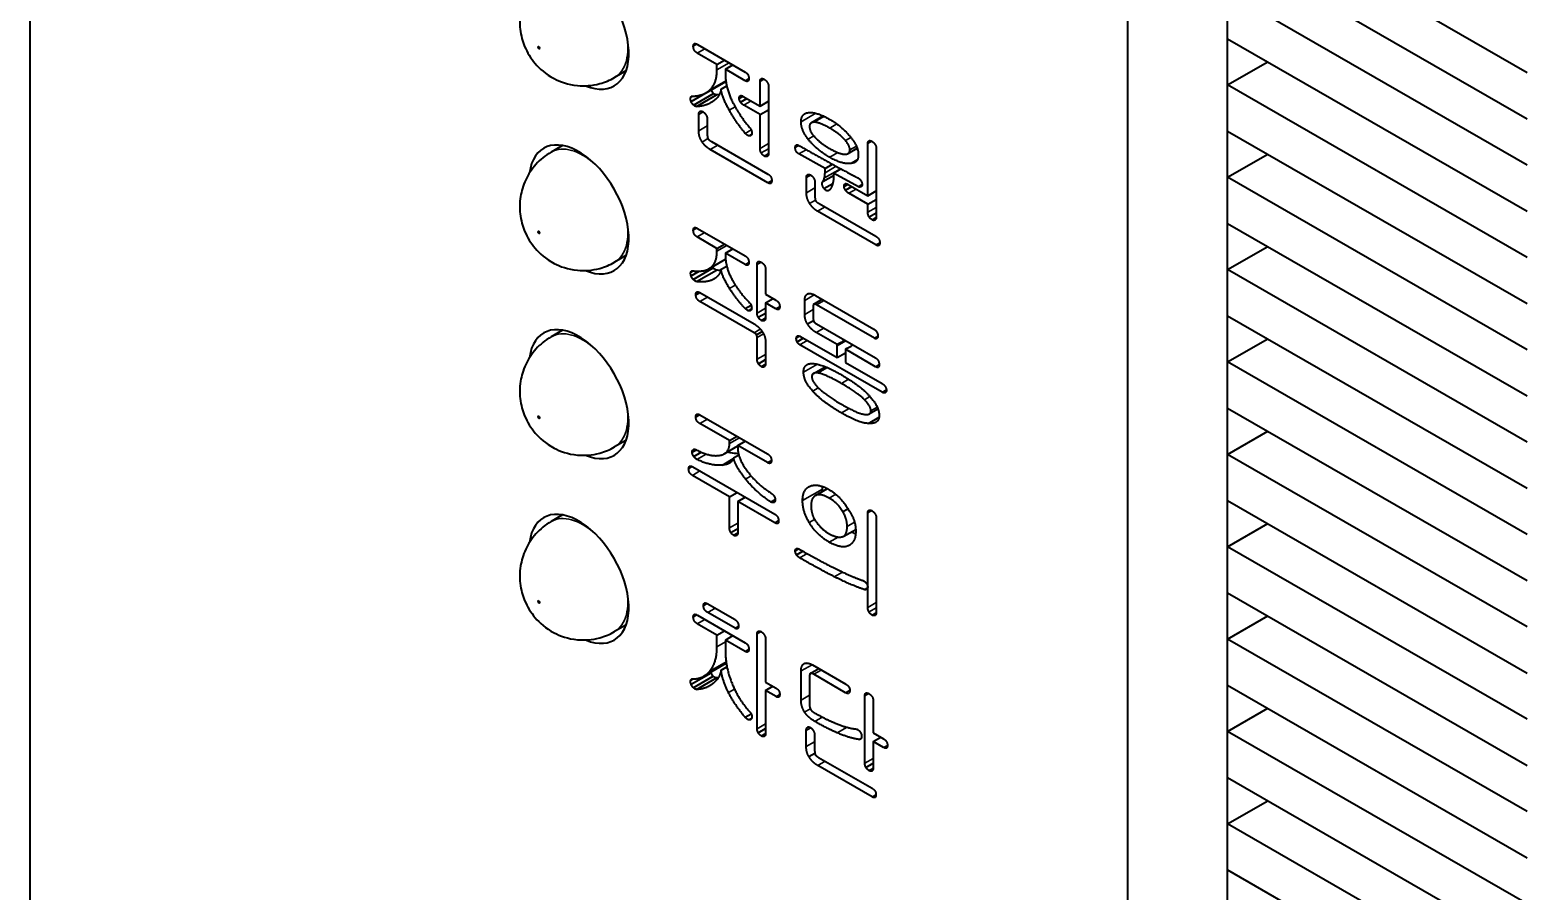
# Model space of a CAD drawing. Header units: millimetres. Extents: x 12 to 1415, y 12 to 997.
# Drawn here: x 965.08 to 996.9, y 794.84 to 813.14 of the extents above; entities that cross this region are included whole.
import ezdxf

# ---------------------------------------------------------------- set-up
doc = ezdxf.new("R2010")
doc.units = ezdxf.units.MM
doc.header["$LTSCALE"] = 1.2
doc.layers.add('가시적인 것(ISO)', color=7, linetype='Continuous', lineweight=40)
doc.layers.add('가시적인 좁은 것(ISO)', color=7, linetype='Continuous', lineweight=35)

msp = doc.modelspace()

# ---------------------------------------------------------------- linework, layer by layer
at = {"layer": '가시적인 것(ISO)'}
for p, q in [((965.076, 843.02), (965.076, 673.661)), ((990.531, 644.011), (990.531, 818.55)), ((988.41, 642.789), (988.41, 818.3)), ((996.895, 812.227), (990.531, 815.892)), ((990.531, 814.911), (996.895, 811.246)), ((996.895, 810.265), (990.531, 813.93)), ((979.262, 812.827), (980.277, 812.242)), ((990.531, 812.949), (996.895, 809.284)), ((990.531, 811.968), (990.531, 812.949)), ((979.678, 812.402), (979.259, 812.644)), ((979.678, 812.402), (979.838, 812.495)), ((979.678, 812.289), (979.678, 812.402)), ((979.857, 812.299), (980.017, 812.392)), ((990.531, 811.968), (991.383, 812.458)), ((977.744, 812.265), (977.501, 812.126)), ((979.447, 811.801), (979.867, 812.043)), ((980.277, 812.058), (979.857, 812.299)), ((979.857, 812.299), (979.857, 812.191)), ((980.593, 811.518), (980.593, 812.043)), ((979.127, 811.616), (979.551, 811.861)), ((979.18, 811.539), (979.605, 811.784)), ((979.246, 811.509), (979.671, 811.754)), ((979.765, 811.877), (979.885, 811.946)), ((980.149, 811.681), (980.229, 811.728)), ((980.234, 811.725), (980.593, 811.518)), ((980.774, 811.94), (980.774, 810.513)), ((996.895, 808.303), (990.531, 811.968)), ((980.176, 811.604), (980.31, 811.681)), ((980.593, 811.337), (980.246, 811.536)), ((980.593, 811.518), (980.774, 811.622)), ((980.593, 811.337), (980.774, 811.441)), ((979.29, 810.994), (979.29, 811.338)), ((979.472, 811.233), (979.472, 810.91)), ((980.593, 810.618), (980.593, 811.337)), ((981.683, 811.164), (981.934, 811.309)), ((981.726, 811.177), (981.946, 811.303)), ((990.531, 810.987), (996.895, 807.322)), ((990.531, 810.006), (990.531, 810.987)), ((976.397, 810.681), (976.154, 810.541)), ((980.762, 809.889), (979.535, 810.596)), ((979.559, 810.767), (980.762, 810.074)), ((980.748, 810.451), (980.754, 810.454)), ((981.974, 810.19), (981.419, 810.501)), ((982.464, 810.51), (982.659, 810.621)), ((982.883, 809.614), (982.883, 810.724)), ((983.064, 810.621), (983.064, 809.157)), ((990.531, 810.006), (991.383, 810.496)), ((981.974, 810.19), (982.132, 810.281)), ((981.974, 810.103), (981.974, 810.19)), ((982.155, 810.094), (982.312, 810.184)), ((982.539, 810.303), (982.659, 810.373)), ((981.579, 809.676), (981.579, 810.001)), ((981.604, 810.058), (981.607, 810.06)), ((981.76, 809.896), (981.76, 809.593)), ((981.931, 809.917), (982.155, 810.046)), ((981.952, 809.769), (982.138, 809.876)), ((982.685, 809.806), (982.155, 810.094)), ((982.155, 810.094), (982.155, 810.017)), ((982.379, 809.812), (982.459, 809.858)), ((982.465, 809.855), (982.883, 809.614)), ((982.685, 809.806), (982.763, 809.851)), ((996.895, 806.341), (990.531, 810.006)), ((982.41, 809.731), (982.545, 809.809)), ((982.883, 809.433), (982.478, 809.666)), ((982.883, 809.614), (983.064, 809.719)), ((982.883, 809.433), (983.064, 809.537)), ((983.057, 808.568), (981.814, 809.283)), ((981.847, 809.449), (983.057, 808.752)), ((982.883, 809.261), (982.883, 809.433)), ((982.91, 809.164), (983.064, 809.253)), ((979.262, 808.92), (980.277, 808.336)), ((983.02, 809.095), (983.049, 809.111)), ((990.531, 809.025), (996.895, 805.36)), ((990.531, 808.044), (990.531, 809.025)), ((979.678, 808.496), (979.259, 808.737)), ((979.678, 808.496), (979.838, 808.588)), ((977.744, 808.341), (977.501, 808.201)), ((979.508, 808.064), (979.86, 808.266)), ((979.678, 808.438), (979.678, 808.496)), ((979.857, 808.393), (980.017, 808.485)), ((980.277, 808.151), (979.857, 808.393)), ((979.857, 808.393), (979.857, 808.34)), ((990.531, 808.044), (991.383, 808.534)), ((979.12, 807.987), (979.17, 808.016)), ((979.127, 807.912), (979.3, 808.011)), ((979.172, 807.835), (979.596, 808.079)), ((979.244, 807.789), (979.668, 808.033)), ((979.765, 808.051), (979.885, 808.12)), ((980.531, 807.121), (980.531, 808.156)), ((980.71, 808.053), (980.71, 807.523)), ((996.895, 804.379), (990.531, 808.044)), ((979.229, 807.51), (979.31, 807.556)), ((979.312, 807.555), (980.465, 806.891)), ((980.465, 806.704), (979.312, 807.367)), ((980.275, 807.219), (980.403, 807.292)), ((980.71, 807.523), (980.93, 807.396)), ((980.71, 807.339), (980.87, 807.431)), ((980.93, 807.212), (980.71, 807.339)), ((980.71, 807.339), (980.71, 807.018)), ((981.543, 807.094), (981.543, 807.391)), ((981.725, 807.276), (981.725, 806.998)), ((981.735, 807.31), (981.915, 807.413)), ((981.738, 807.311), (981.915, 807.413)), ((981.77, 807.496), (983.015, 806.779)), ((983.026, 806.585), (981.793, 807.295)), ((980.348, 807.17), (980.413, 807.208)), ((980.556, 807.032), (980.71, 807.12)), ((980.679, 806.959), (980.694, 806.967)), ((981.599, 806.892), (981.728, 806.965)), ((990.531, 807.063), (996.895, 803.398)), ((990.531, 806.082), (990.531, 807.063)), ((976.397, 806.757), (976.154, 806.617)), ((980.519, 806.657), (980.64, 806.727)), ((982.232, 806.451), (981.784, 806.709)), ((981.791, 806.893), (983.044, 806.171)), ((980.531, 806.141), (980.531, 806.601)), ((980.71, 806.498), (980.71, 806.038)), ((981.379, 806.513), (981.512, 806.589)), ((983.191, 805.438), (981.437, 806.448)), ((981.455, 806.622), (982.231, 806.175)), ((982.231, 806.175), (982.231, 806.428)), ((983.048, 805.981), (982.406, 806.351)), ((982.407, 806.331), (982.407, 806.074)), ((990.531, 806.082), (991.383, 806.572)), ((980.558, 806.044), (980.71, 806.131)), ((982.231, 806.175), (982.407, 806.276)), ((982.407, 806.074), (983.188, 805.624)), ((996.895, 802.417), (990.531, 806.082)), ((980.664, 805.977), (980.694, 805.994)), ((981.73, 805.839), (981.977, 805.982)), ((982.916, 804.977), (983.099, 805.083)), ((990.531, 805.101), (996.895, 801.436)), ((990.531, 804.119), (990.531, 805.101)), ((979.229, 804.918), (979.306, 804.962)), ((979.944, 804.411), (979.312, 804.774)), ((979.314, 804.958), (980.755, 804.128)), ((982.895, 804.778), (983.123, 804.909)), ((977.744, 804.417), (977.501, 804.277)), ((979.944, 804.411), (980.104, 804.503)), ((979.944, 804.35), (979.944, 804.411)), ((990.531, 804.119), (991.383, 804.61)), ((979.15, 804.165), (979.238, 804.216)), ((979.182, 804.224), (979.19, 804.229)), ((979.183, 804.077), (979.339, 804.167)), ((979.834, 804.133), (980.12, 804.297)), ((980.032, 804.043), (980.14, 804.106)), ((980.12, 804.309), (980.28, 804.401)), ((980.755, 803.943), (980.12, 804.309)), ((980.12, 804.309), (980.12, 804.246)), ((996.895, 800.455), (990.531, 804.119)), ((979.164, 803.853), (980.904, 802.851)), ((979.792, 803.893), (980.026, 804.028)), ((979.944, 803.22), (979.156, 803.673)), ((979.944, 803.22), (980.104, 803.312)), ((979.944, 802.555), (979.944, 803.22)), ((980.12, 803.118), (980.28, 803.21)), ((980.821, 803.109), (980.915, 803.163)), ((981.773, 803.246), (982.024, 803.391)), ((990.531, 803.138), (996.895, 799.474)), ((990.531, 802.157), (990.531, 803.138)), ((976.397, 802.832), (976.154, 802.693)), ((980.908, 802.664), (980.12, 803.118)), ((980.12, 803.118), (980.12, 802.455)), ((980.887, 803.098), (980.895, 803.102)), ((982.355, 802.903), (982.461, 802.964)), ((982.883, 800.864), (982.883, 802.876)), ((979.971, 802.458), (980.12, 802.544)), ((982.374, 802.38), (982.626, 802.525)), ((983.064, 802.773), (983.064, 800.76)), ((990.531, 802.157), (991.383, 802.648)), ((980.094, 802.396), (980.1, 802.399)), ((981.368, 801.986), (981.503, 802.063)), ((996.895, 798.493), (990.531, 802.157)), ((982.811, 801.246), (982.88, 801.285)), ((979.48, 800.944), (980.052, 800.615)), ((990.531, 801.176), (996.895, 797.512)), ((990.531, 800.195), (990.531, 801.176)), ((979.262, 800.703), (980.277, 800.118)), ((980.061, 800.425), (979.48, 800.76)), ((983.038, 800.7), (983.044, 800.703)), ((990.531, 800.195), (991.383, 800.686)), ((977.744, 800.493), (977.501, 800.353)), ((979.678, 800.278), (979.259, 800.52)), ((979.678, 800.278), (979.838, 800.37)), ((979.678, 800.033), (979.678, 800.278)), ((980.531, 798.289), (980.531, 800.306)), ((979.857, 800.175), (980.017, 800.268)), ((980.277, 799.934), (979.857, 800.175)), ((979.857, 800.175), (979.857, 799.93)), ((980.71, 800.203), (980.71, 799.282)), ((996.895, 796.531), (990.531, 800.195)), ((979.4, 799.409), (979.824, 799.653)), ((981.705, 799.647), (982.414, 799.239)), ((979.127, 799.236), (979.551, 799.481)), ((979.175, 799.161), (979.599, 799.405)), ((979.246, 799.126), (979.671, 799.37)), ((979.765, 799.534), (979.89, 799.606)), ((981.465, 798.9), (981.465, 799.517)), ((981.644, 799.371), (981.644, 798.809)), ((981.662, 799.466), (981.841, 799.569)), ((982.411, 799.056), (981.734, 799.446)), ((980.71, 799.282), (980.934, 799.153)), ((980.71, 799.102), (980.866, 799.192)), ((980.934, 798.973), (980.71, 799.102)), ((980.71, 799.102), (980.71, 798.186)), ((990.531, 799.214), (996.895, 795.549)), ((990.531, 798.233), (990.531, 799.214)), ((982.821, 797.558), (982.821, 798.989)), ((982.999, 798.886), (982.999, 798.202)), ((990.531, 798.233), (991.383, 798.724)), ((980.277, 798.533), (980.405, 798.607)), ((980.556, 798.204), (980.71, 798.292)), ((980.682, 798.131), (980.694, 798.137)), ((981.575, 797.911), (981.575, 798.251)), ((981.604, 798.322), (981.61, 798.326)), ((981.754, 798.148), (981.754, 797.824)), ((982.697, 798.063), (982.746, 798.091)), ((982.999, 798.202), (983.22, 798.075)), ((982.999, 798.017), (983.16, 798.11)), ((996.895, 794.568), (990.531, 798.233)), ((981.631, 797.699), (981.758, 797.772)), ((983.22, 797.891), (982.999, 798.017)), ((982.999, 798.017), (982.999, 797.455)), ((982.976, 796.842), (981.82, 797.508)), ((981.837, 797.682), (982.976, 797.026)), ((982.845, 797.469), (982.999, 797.557)), ((982.971, 797.395), (982.982, 797.402)), ((990.531, 797.252), (996.895, 793.587)), ((990.531, 796.271), (990.531, 797.252)), ((990.531, 796.271), (991.383, 796.762)), ((996.895, 792.606), (990.531, 796.271)), ((990.531, 795.29), (996.895, 791.625)), ((990.531, 794.309), (990.531, 795.29))]:
    msp.add_line(p, q, dxfattribs=at)
for centre in [(976.743, 813.247), (976.743, 809.322), (976.743, 805.398), (976.743, 801.474)]:
    msp.add_ellipse(centre, major_axis=(-0.749, 1.3), ratio=0.578093, start_param=2.493727, end_param=6.931051, dxfattribs=at)
for points, knots in [([(976.154, 814.465), (976.031, 814.394), (975.92, 814.303), (975.736, 814.099), (975.665, 813.987), (975.553, 813.75), (975.521, 813.629), (975.481, 813.38), (975.483, 813.26), (975.512, 813.011), (975.546, 812.893), (975.646, 812.653), (975.717, 812.536), (975.91, 812.31), (976.028, 812.2), (976.342, 812.035), (976.505, 811.973), (976.857, 811.941), (977.021, 811.949), (977.295, 812.024), (977.402, 812.068), (977.501, 812.126)], [2.354261, 2.354261, 2.354261, 2.354261, 2.539261, 2.539261, 2.736733, 2.736733, 2.973072, 2.973072, 3.2821, 3.2821, 3.703179, 3.703179, 4.238326, 4.238326, 4.756496, 4.756496, 5.108856, 5.108856, 5.346356, 5.346356, 5.495853, 5.495853, 5.495853, 5.495853]), ([(979.605, 811.784), (979.594, 811.794), (979.583, 811.805), (979.565, 811.832), (979.557, 811.846), (979.551, 811.861)], [-0.01628679, -0.01628679, -0.01628679, -0.01628679, -0.00815196, -0.00815196, 0, 0, 0, 0]), ([(979.671, 811.754), (979.66, 811.754), (979.649, 811.757), (979.626, 811.767), (979.615, 811.774), (979.605, 811.784)], [-0.01606086, -0.01606086, -0.01606086, -0.01606086, -0.00776276, -0.00776276, 0, 0, 0, 0]), ([(981.911, 811.295), (981.91, 811.298), (981.909, 811.3), (981.906, 811.31), (981.904, 811.316), (981.903, 811.323)], [-0.025621611, -0.025621611, -0.025621611, -0.025621611, -0.024255516, -0.024255516, -0.020637412, -0.020637412, -0.020637412, -0.020637412]), ([(976.154, 810.541), (976.031, 810.47), (975.92, 810.379), (975.736, 810.175), (975.665, 810.062), (975.553, 809.826), (975.521, 809.705), (975.481, 809.456), (975.483, 809.335), (975.512, 809.086), (975.546, 808.969), (975.646, 808.728), (975.717, 808.611), (975.91, 808.386), (976.028, 808.275), (976.342, 808.111), (976.505, 808.049), (976.857, 808.016), (977.021, 808.025), (977.295, 808.1), (977.402, 808.144), (977.501, 808.201)], [2.354261, 2.354261, 2.354261, 2.354261, 2.539261, 2.539261, 2.736733, 2.736733, 2.973072, 2.973072, 3.2821, 3.2821, 3.703179, 3.703179, 4.238326, 4.238326, 4.756496, 4.756496, 5.108856, 5.108856, 5.346356, 5.346356, 5.495853, 5.495853, 5.495853, 5.495853]), ([(979.668, 808.033), (979.656, 808.037), (979.644, 808.042), (979.619, 808.058), (979.608, 808.068), (979.596, 808.079)], [-0.01722021, -0.01722021, -0.01722021, -0.01722021, -0.0085263, -0.0085263, 0, 0, 0, 0]), ([(976.154, 806.617), (976.031, 806.546), (975.92, 806.455), (975.736, 806.251), (975.665, 806.138), (975.553, 805.902), (975.521, 805.781), (975.481, 805.531), (975.483, 805.411), (975.512, 805.162), (975.546, 805.045), (975.646, 804.804), (975.717, 804.687), (975.91, 804.462), (976.028, 804.351), (976.342, 804.186), (976.505, 804.124), (976.857, 804.092), (977.021, 804.101), (977.295, 804.176), (977.402, 804.22), (977.501, 804.277)], [2.354261, 2.354261, 2.354261, 2.354261, 2.539261, 2.539261, 2.736733, 2.736733, 2.973072, 2.973072, 3.2821, 3.2821, 3.703179, 3.703179, 4.238326, 4.238326, 4.756496, 4.756496, 5.108856, 5.108856, 5.346356, 5.346356, 5.495853, 5.495853, 5.495853, 5.495853]), ([(983.104, 805.068), (983.099, 805.07), (983.094, 805.072), (983.088, 805.074), (983.087, 805.075), (983.086, 805.075)], [-0.082084326, -0.082084326, -0.082084326, -0.082084326, -0.078669965, -0.078669965, -0.077842253, -0.077842253, -0.077842253, -0.077842253]), ([(980.133, 804.133), (980.078, 804.133), (980.021, 804.139), (979.94, 804.157), (979.919, 804.163), (979.897, 804.169)], [-0.11230355, -0.11230355, -0.11230355, -0.11230355, -0.06842516, -0.06842516, -0.05257101, -0.05257101, -0.05257101, -0.05257101]), ([(976.154, 802.693), (976.031, 802.622), (975.92, 802.531), (975.736, 802.327), (975.665, 802.214), (975.553, 801.978), (975.521, 801.856), (975.481, 801.607), (975.483, 801.487), (975.512, 801.238), (975.546, 801.121), (975.646, 800.88), (975.717, 800.763), (975.91, 800.538), (976.028, 800.427), (976.342, 800.262), (976.505, 800.2), (976.857, 800.168), (977.021, 800.177), (977.295, 800.252), (977.402, 800.296), (977.501, 800.353)], [2.354261, 2.354261, 2.354261, 2.354261, 2.539261, 2.539261, 2.736733, 2.736733, 2.973072, 2.973072, 3.2821, 3.2821, 3.703179, 3.703179, 4.238326, 4.238326, 4.756496, 4.756496, 5.108856, 5.108856, 5.346356, 5.346356, 5.495853, 5.495853, 5.495853, 5.495853]), ([(979.599, 799.405), (979.589, 799.416), (979.58, 799.427), (979.564, 799.453), (979.557, 799.467), (979.551, 799.481)], [-0.01531251, -0.01531251, -0.01531251, -0.01531251, -0.00772688, -0.00772688, 0, 0, 0, 0]), ([(979.671, 799.37), (979.66, 799.371), (979.648, 799.374), (979.623, 799.386), (979.611, 799.395), (979.599, 799.405)], [-0.01738165, -0.01738165, -0.01738165, -0.01738165, -0.00873453, -0.00873453, 0, 0, 0, 0])]:
    msp.add_open_spline(points, degree=3, knots=knots, dxfattribs=at)
for points, degree in [([(979.175, 812.788), (979.175, 812.877), (979.262, 812.827)], 2), ([(979.259, 812.644), (979.174, 812.693), (979.175, 812.788)], 2), ([(979.52, 811.854), (979.678, 811.997), (979.678, 812.289)], 2), ([(979.857, 812.191), (979.857, 811.9), (980.019, 811.583)], 2), ([(980.277, 812.242), (980.355, 812.197), (980.355, 812.107)], 2), ([(980.355, 812.107), (980.355, 812.013), (980.277, 812.058)], 2), ([(980.593, 812.043), (980.593, 812.086), (980.62, 812.1)], 2), ([(980.62, 812.1), (980.645, 812.11), (980.684, 812.087)], 2), ([(980.684, 812.087), (980.719, 812.067), (980.744, 812.027)], 2), ([(979.12, 811.701), (979.127, 811.728), (979.156, 811.729)], 2), ([(979.156, 811.729), (979.388, 811.735), (979.52, 811.854)], 2), ([(979.551, 811.861), (979.551, 811.861), (979.551, 811.861), (979.551, 811.861)], 3), ([(979.765, 811.877), (979.739, 811.714), (979.59, 811.617)], 2), ([(979.724, 811.756), (979.706, 811.755), (979.689, 811.754), (979.671, 811.754)], 3), ([(979.94, 811.431), (979.786, 811.705), (979.765, 811.877)], 2), ([(980.149, 811.681), (980.149, 811.723), (980.171, 811.736)], 2), ([(980.171, 811.736), (980.193, 811.748), (980.234, 811.725)], 2), ([(980.744, 812.027), (980.774, 811.986), (980.774, 811.94)], 2), ([(979.127, 811.616), (979.11, 811.662), (979.12, 811.701)], 2), ([(979.18, 811.539), (979.146, 811.57), (979.127, 811.616)], 2), ([(979.246, 811.509), (979.212, 811.512), (979.18, 811.539)], 2), ([(979.59, 811.617), (979.44, 811.511), (979.246, 811.509)], 2), ([(979.29, 811.338), (979.29, 811.39), (979.317, 811.405)], 2), ([(979.317, 811.405), (979.341, 811.42), (979.381, 811.397)], 2), ([(980.279, 810.938), (980.085, 811.171), (979.94, 811.431)], 2), ([(980.019, 811.583), (980.144, 811.336), (980.37, 811.066)], 2), ([(980.176, 811.604), (980.151, 811.643), (980.149, 811.681)], 2), ([(980.246, 811.536), (980.204, 811.561), (980.176, 811.604)], 2), ([(979.381, 811.397), (979.418, 811.375), (979.446, 811.328)], 2), ([(979.446, 811.328), (979.472, 811.286), (979.472, 811.233)], 2), ([(981.465, 811.184), (981.465, 811.355), (981.616, 811.379)], 2), ([(981.616, 810.816), (981.465, 811.013), (981.465, 811.184)], 2), ([(981.616, 811.379), (981.78, 811.405), (982.074, 811.236)], 2), ([(981.726, 811.177), (981.644, 811.169), (981.644, 811.081)], 2), ([(982.074, 811.051), (981.851, 811.18), (981.726, 811.177)], 2), ([(982.074, 811.236), (982.364, 811.069), (982.539, 810.828)], 2), ([(979.363, 810.755), (979.29, 810.867), (979.29, 810.994)], 2), ([(979.472, 810.91), (979.472, 810.85), (979.49, 810.819)], 2), ([(979.49, 810.819), (979.502, 810.799), (979.559, 810.767)], 2), ([(980.354, 810.886), (980.314, 810.898), (980.279, 810.938)], 2), ([(980.41, 810.905), (980.387, 810.877), (980.354, 810.886)], 2), ([(980.37, 811.066), (980.409, 811.02), (980.417, 810.974)], 2), ([(980.417, 810.974), (980.425, 810.928), (980.41, 810.905)], 2), ([(982.074, 810.431), (981.78, 810.601), (981.616, 810.816)], 2), ([(981.644, 811.081), (981.644, 810.994), (981.727, 810.892)], 2), ([(981.727, 810.892), (981.851, 810.744), (982.074, 810.616)], 2), ([(982.408, 810.787), (982.293, 810.925), (982.074, 811.051)], 2), ([(982.503, 810.586), (982.503, 810.672), (982.408, 810.787)], 2), ([(982.539, 810.828), (982.682, 810.654), (982.682, 810.483)], 2), ([(982.883, 810.724), (982.883, 810.767), (982.91, 810.781)], 2), ([(982.91, 810.781), (982.935, 810.791), (982.973, 810.769)], 2), ([(982.973, 810.769), (983.009, 810.748), (983.034, 810.708)], 2), ([(979.535, 810.596), (979.425, 810.659), (979.363, 810.755)], 2), ([(980.619, 810.522), (980.593, 810.567), (980.593, 810.618)], 2), ([(980.684, 810.456), (980.644, 810.479), (980.619, 810.522)], 2), ([(980.748, 810.451), (980.721, 810.435), (980.684, 810.456)], 2), ([(980.774, 810.513), (980.774, 810.463), (980.748, 810.451)], 2), ([(981.342, 810.638), (981.345, 810.724), (981.426, 810.677)], 2), ([(981.419, 810.501), (981.34, 810.547), (981.342, 810.638)], 2), ([(981.426, 810.677), (981.747, 810.493), (982.085, 810.307)], 2), ([(982.074, 810.616), (982.293, 810.49), (982.408, 810.495)], 2), ([(982.408, 810.495), (982.503, 810.501), (982.503, 810.586)], 2), ([(982.682, 810.483), (982.682, 810.313), (982.539, 810.303)], 2), ([(982.667, 810.592), (982.656, 810.596), (982.644, 810.601), (982.633, 810.606)], 3), ([(983.034, 810.708), (983.064, 810.667), (983.064, 810.621)], 2), ([(982.539, 810.303), (982.364, 810.264), (982.074, 810.431)], 2), ([(982.085, 810.307), (982.458, 810.104), (982.663, 809.998)], 2), ([(980.762, 810.074), (980.842, 810.028), (980.842, 809.937)], 2), ([(980.842, 809.937), (980.842, 809.843), (980.762, 809.889)], 2), ([(981.579, 810.001), (981.579, 810.049), (981.604, 810.058)], 2), ([(981.604, 810.058), (981.63, 810.075), (981.67, 810.052)], 2), ([(981.67, 810.052), (981.707, 810.031), (981.732, 809.988)], 2), ([(981.732, 809.988), (981.76, 809.944), (981.76, 809.896)], 2), ([(981.952, 809.769), (981.888, 809.866), (981.931, 809.917)], 2), ([(981.931, 809.917), (981.949, 809.944), (981.961, 809.991)], 2), ([(981.961, 809.991), (981.974, 810.037), (981.974, 810.103)], 2), ([(982.125, 809.831), (982.1, 809.761), (982.06, 809.727)], 2), ([(982.155, 810.017), (982.155, 809.917), (982.125, 809.831)], 2), ([(982.379, 809.812), (982.377, 809.853), (982.4, 809.867)], 2), ([(982.4, 809.867), (982.425, 809.878), (982.465, 809.855)], 2), ([(982.663, 809.998), (982.707, 809.98), (982.731, 809.943)], 2), ([(982.731, 809.943), (982.759, 809.902), (982.763, 809.855)], 2), ([(982.763, 809.855), (982.763, 809.823), (982.745, 809.808)], 2), ([(981.646, 809.452), (981.579, 809.564), (981.579, 809.676)], 2), ([(981.76, 809.593), (981.76, 809.532), (981.778, 809.501)], 2), ([(981.778, 809.501), (981.791, 809.481), (981.847, 809.449)], 2), ([(982.06, 809.727), (982.004, 809.697), (981.952, 809.769)], 2), ([(982.41, 809.731), (982.379, 809.775), (982.379, 809.812)], 2), ([(982.478, 809.666), (982.434, 809.691), (982.41, 809.731)], 2), ([(982.745, 809.808), (982.719, 809.79), (982.685, 809.806)], 2), ([(981.814, 809.283), (981.714, 809.341), (981.646, 809.452)], 2), ([(982.91, 809.164), (982.883, 809.213), (982.883, 809.261)], 2), ([(979.175, 808.881), (979.175, 808.97), (979.262, 808.92)], 2), ([(979.259, 808.737), (979.174, 808.786), (979.175, 808.881)], 2), ([(982.973, 809.104), (982.935, 809.126), (982.91, 809.164)], 2), ([(983.02, 809.095), (983.009, 809.083), (982.973, 809.104)], 2), ([(983.064, 809.157), (983.064, 809.107), (983.02, 809.095)], 2), ([(983.057, 808.752), (983.138, 808.705), (983.138, 808.615)], 2), ([(983.138, 808.615), (983.138, 808.521), (983.057, 808.568)], 2), ([(979.53, 808.077), (979.678, 808.176), (979.678, 808.438)], 2), ([(979.857, 808.34), (979.857, 808.081), (980.015, 807.801)], 2), ([(980.277, 808.336), (980.355, 808.29), (980.355, 808.2)], 2), ([(979.127, 807.912), (979.113, 807.956), (979.12, 807.987)], 2), ([(979.12, 807.987), (979.132, 808.021), (979.165, 808.017)], 2), ([(979.172, 807.835), (979.145, 807.865), (979.127, 807.912)], 2), ([(979.165, 808.017), (979.406, 807.991), (979.53, 808.077)], 2), ([(979.596, 808.079), (979.59, 808.086), (979.583, 808.095), (979.578, 808.103)], 3), ([(979.765, 808.051), (979.735, 807.907), (979.594, 807.833)], 2), ([(979.759, 808.026), (979.729, 808.027), (979.699, 808.029), (979.668, 808.033)], 3), ([(979.944, 807.646), (979.784, 807.899), (979.765, 808.051)], 2), ([(980.355, 808.2), (980.355, 808.106), (980.277, 808.151)], 2), ([(980.531, 808.156), (980.531, 808.251), (980.619, 808.2)], 2), ([(980.619, 808.2), (980.71, 808.148), (980.71, 808.053)], 2), ([(979.244, 807.789), (979.207, 807.8), (979.172, 807.835)], 2), ([(979.594, 807.833), (979.451, 807.763), (979.244, 807.789)], 2), ([(980.275, 807.219), (980.089, 807.418), (979.944, 807.646)], 2), ([(980.015, 807.801), (980.142, 807.577), (980.37, 807.34)], 2), ([(979.229, 807.51), (979.226, 807.605), (979.312, 807.555)], 2), ([(979.312, 807.367), (979.229, 807.416), (979.229, 807.51)], 2), ([(980.37, 807.34), (980.4, 807.31), (980.411, 807.266)], 2), ([(980.93, 807.396), (981.011, 807.35), (981.011, 807.259)], 2), ([(981.543, 807.391), (981.543, 807.495), (981.604, 807.528)], 2), ([(981.604, 807.528), (981.667, 807.556), (981.77, 807.496)], 2), ([(981.738, 807.311), (981.725, 807.308), (981.725, 807.276)], 2), ([(981.793, 807.295), (981.755, 807.317), (981.738, 807.311)], 2), ([(980.348, 807.17), (980.315, 807.18), (980.275, 807.219)], 2), ([(980.407, 807.19), (980.388, 807.162), (980.348, 807.17)], 2), ([(980.411, 807.266), (980.421, 807.219), (980.407, 807.19)], 2), ([(980.556, 807.032), (980.531, 807.071), (980.531, 807.121)], 2), ([(980.619, 806.965), (980.582, 806.986), (980.556, 807.032)], 2), ([(980.679, 806.959), (980.656, 806.944), (980.619, 806.965)], 2), ([(980.71, 807.018), (980.71, 806.968), (980.679, 806.959)], 2), ([(981.011, 807.259), (981.011, 807.165), (980.93, 807.212)], 2), ([(981.599, 806.892), (981.543, 806.981), (981.543, 807.094)], 2), ([(981.725, 806.998), (981.725, 806.959), (981.74, 806.935)], 2), ([(980.465, 806.891), (980.582, 806.824), (980.653, 806.707)], 2), ([(980.519, 806.657), (980.502, 806.682), (980.465, 806.704)], 2), ([(980.531, 806.601), (980.531, 806.637), (980.519, 806.657)], 2), ([(980.653, 806.707), (980.71, 806.617), (980.71, 806.498)], 2), ([(981.364, 806.587), (981.367, 806.618), (981.388, 806.635)], 2), ([(981.388, 806.635), (981.414, 806.645), (981.455, 806.622)], 2), ([(981.784, 806.709), (981.671, 806.774), (981.599, 806.892)], 2), ([(981.74, 806.935), (981.751, 806.916), (981.791, 806.893)], 2), ([(983.015, 806.779), (983.053, 806.757), (983.074, 806.718)], 2), ([(983.074, 806.718), (983.097, 806.678), (983.1, 806.635)], 2), ([(983.1, 806.635), (983.1, 806.602), (983.082, 806.588)], 2), ([(981.379, 806.513), (981.362, 806.552), (981.364, 806.587)], 2), ([(981.437, 806.448), (981.4, 806.469), (981.379, 806.513)], 2), ([(982.231, 806.428), (982.231, 806.441), (982.232, 806.451)], 2), ([(982.395, 806.545), (982.341, 806.513), (982.287, 806.482), (982.232, 806.451)], 3), ([(982.406, 806.351), (982.46, 806.382), (982.514, 806.413), (982.569, 806.445)], 3), ([(982.406, 806.351), (982.407, 806.341), (982.407, 806.331)], 2), ([(983.082, 806.588), (983.063, 806.564), (983.026, 806.585)], 2), ([(980.558, 806.044), (980.531, 806.093), (980.531, 806.141)], 2), ([(980.619, 805.985), (980.583, 806.006), (980.558, 806.044)], 2), ([(980.71, 806.038), (980.71, 805.99), (980.664, 805.977)], 2), ([(981.518, 805.867), (981.518, 806.056), (981.712, 806.049)], 2), ([(981.712, 806.049), (981.919, 806.042), (982.321, 805.81)], 2), ([(983.044, 806.171), (983.125, 806.125), (983.125, 806.021)], 2), ([(983.125, 806.021), (983.127, 805.935), (983.048, 805.981)], 2), ([(980.664, 805.977), (980.655, 805.965), (980.619, 805.985)], 2), ([(981.712, 805.462), (981.518, 805.679), (981.518, 805.867)], 2), ([(981.826, 805.848), (981.694, 805.869), (981.694, 805.765)], 2), ([(981.694, 805.765), (981.694, 805.667), (981.832, 805.532)], 2), ([(982.321, 805.628), (981.986, 805.822), (981.826, 805.848)], 2), ([(981.967, 805.975), (981.965, 805.979), (981.964, 805.983), (981.963, 805.987)], 3), ([(982.321, 805.81), (982.724, 805.578), (982.92, 805.359)], 2), ([(982.321, 805), (981.919, 805.232), (981.712, 805.462)], 2), ([(981.832, 805.532), (981.986, 805.378), (982.321, 805.185)], 2), ([(982.814, 805.28), (982.654, 805.437), (982.321, 805.628)], 2), ([(983.188, 805.624), (983.229, 805.6), (983.254, 805.56)], 2), ([(983.254, 805.43), (983.229, 805.416), (983.191, 805.438)], 2), ([(983.254, 805.56), (983.279, 805.518), (983.279, 805.481)], 2), ([(983.279, 805.481), (983.279, 805.444), (983.254, 805.43)], 2), ([(982.321, 805.185), (982.654, 804.993), (982.804, 804.97)], 2), ([(982.804, 804.97), (982.949, 804.944), (982.949, 805.043)], 2), ([(982.949, 805.043), (982.949, 805.146), (982.814, 805.28)], 2), ([(982.92, 805.359), (983.125, 805.134), (983.125, 804.942)], 2), ([(979.312, 804.774), (979.226, 804.824), (979.229, 804.918)], 2), ([(979.229, 804.918), (979.229, 805.007), (979.314, 804.958)], 2), ([(982.895, 804.778), (982.722, 804.77), (982.321, 805)], 2), ([(983.125, 804.942), (983.125, 804.754), (982.895, 804.778)], 2), ([(979.15, 804.165), (979.147, 804.204), (979.182, 804.224)], 2), ([(979.183, 804.077), (979.154, 804.119), (979.15, 804.165)], 2), ([(979.182, 804.224), (979.196, 804.24), (979.248, 804.21)], 2), ([(979.248, 804.21), (979.538, 804.061), (979.742, 804.099)], 2), ([(979.742, 804.099), (979.944, 804.14), (979.944, 804.35)], 2), ([(980.12, 804.246), (980.12, 804.037), (980.319, 803.768)], 2), ([(980.755, 804.128), (980.835, 804.082), (980.835, 803.991)], 2), ([(979.076, 803.815), (979.079, 803.902), (979.164, 803.853)], 2), ([(979.156, 803.673), (979.073, 803.721), (979.076, 803.815)], 2), ([(979.253, 804.012), (979.211, 804.033), (979.183, 804.077)], 2), ([(979.792, 803.893), (979.552, 803.864), (979.253, 804.012)], 2), ([(980.032, 804.043), (979.988, 803.902), (979.792, 803.893)], 2), ([(980.283, 803.595), (980.072, 803.858), (980.032, 804.043)], 2), ([(980.835, 803.991), (980.835, 803.897), (980.755, 803.943)], 2), ([(980.821, 803.109), (980.516, 803.308), (980.283, 803.595)], 2), ([(980.319, 803.768), (980.527, 803.486), (980.825, 803.296)], 2), ([(981.632, 803.43), (981.798, 803.523), (982.064, 803.369)], 2), ([(980.825, 803.296), (980.871, 803.269), (980.897, 803.224)], 2), ([(980.915, 803.142), (980.912, 803.109), (980.887, 803.098)], 2), ([(980.897, 803.224), (980.919, 803.183), (980.915, 803.142)], 2), ([(981.498, 803.136), (981.498, 803.366), (981.632, 803.43)], 2), ([(981.639, 802.669), (981.498, 802.907), (981.498, 803.136)], 2), ([(981.773, 803.246), (981.677, 803.19), (981.677, 803.033)], 2), ([(982.064, 803.188), (981.875, 803.297), (981.773, 803.246)], 2), ([(981.922, 803.38), (981.922, 803.399), (981.923, 803.417), (981.924, 803.435)], 3), ([(981.923, 803.333), (981.922, 803.349), (981.922, 803.364), (981.922, 803.38)], 3), ([(982.064, 803.369), (982.324, 803.219), (982.491, 802.912)], 2), ([(982.355, 802.903), (982.249, 803.082), (982.064, 803.188)], 2), ([(980.887, 803.098), (980.864, 803.084), (980.821, 803.109)], 2), ([(980.904, 802.851), (980.985, 802.805), (980.989, 802.702)], 2), ([(981.677, 803.033), (981.677, 802.875), (981.748, 802.74)], 2), ([(982.445, 802.59), (982.445, 802.746), (982.355, 802.903)], 2), ([(982.491, 802.912), (982.627, 802.714), (982.627, 802.485)], 2), ([(982.883, 802.876), (982.883, 802.919), (982.91, 802.933)], 2), ([(982.91, 802.933), (982.935, 802.942), (982.973, 802.92)], 2), ([(982.973, 802.92), (983.009, 802.9), (983.034, 802.86)], 2), ([(983.034, 802.86), (983.064, 802.819), (983.064, 802.773)], 2), ([(979.971, 802.458), (979.944, 802.507), (979.944, 802.555)], 2), ([(980.989, 802.702), (980.989, 802.618), (980.908, 802.664)], 2), ([(982.064, 802.253), (981.795, 802.408), (981.639, 802.669)], 2), ([(981.748, 802.74), (981.873, 802.543), (982.064, 802.433)], 2), ([(982.374, 802.38), (982.445, 802.433), (982.445, 802.59)], 2), ([(980.032, 802.399), (979.996, 802.42), (979.971, 802.458)], 2), ([(980.094, 802.396), (980.066, 802.38), (980.032, 802.399)], 2), ([(980.12, 802.455), (980.12, 802.408), (980.094, 802.396)], 2), ([(982.064, 802.433), (982.249, 802.326), (982.374, 802.38)], 2), ([(982.484, 802.183), (982.327, 802.102), (982.064, 802.253)], 2), ([(982.627, 802.485), (982.627, 802.26), (982.484, 802.183)], 2), ([(982.625, 802.432), (982.595, 802.443), (982.564, 802.457), (982.534, 802.472)], 3), ([(981.342, 802.066), (981.342, 802.104), (981.366, 802.116)], 2), ([(981.368, 801.986), (981.342, 802.026), (981.342, 802.066)], 2), ([(981.366, 802.116), (981.395, 802.125), (981.437, 802.1)], 2), ([(981.437, 801.919), (981.395, 801.944), (981.368, 801.986)], 2), ([(981.437, 802.1), (981.832, 801.873), (982.137, 801.72)], 2), ([(982.172, 801.52), (981.87, 801.67), (981.437, 801.919)], 2), ([(982.137, 801.72), (982.517, 801.53), (982.759, 801.446)], 2), ([(982.811, 801.246), (982.548, 801.332), (982.172, 801.52)], 2), ([(982.759, 801.446), (982.806, 801.433), (982.84, 801.396)], 2), ([(982.867, 801.256), (982.847, 801.238), (982.811, 801.246)], 2), ([(982.84, 801.396), (982.872, 801.359), (982.88, 801.319)], 2), ([(982.88, 801.319), (982.885, 801.279), (982.867, 801.256)], 2), ([(979.392, 800.904), (979.392, 800.995), (979.48, 800.944)], 2), ([(979.175, 800.664), (979.175, 800.753), (979.262, 800.703)], 2), ([(979.259, 800.52), (979.174, 800.569), (979.175, 800.664)], 2), ([(979.48, 800.76), (979.392, 800.81), (979.392, 800.904)], 2), ([(980.052, 800.615), (980.132, 800.569), (980.135, 800.478)], 2), ([(982.909, 800.771), (982.883, 800.816), (982.883, 800.864)], 2), ([(982.973, 800.705), (982.933, 800.728), (982.909, 800.771)], 2), ([(983.038, 800.7), (983.01, 800.684), (982.973, 800.705)], 2), ([(983.064, 800.76), (983.064, 800.712), (983.038, 800.7)], 2), ([(980.135, 800.478), (980.138, 800.381), (980.061, 800.425)], 2), ([(980.531, 800.306), (980.531, 800.35), (980.561, 800.363)], 2), ([(980.561, 800.363), (980.585, 800.37), (980.619, 800.35)], 2), ([(980.619, 800.35), (980.653, 800.331), (980.67, 800.307)], 2), ([(980.67, 800.307), (980.71, 800.247), (980.71, 800.203)], 2), ([(979.523, 799.512), (979.678, 799.693), (979.678, 800.033)], 2), ([(980.277, 800.118), (980.355, 800.073), (980.355, 799.982)], 2), ([(980.355, 799.982), (980.355, 799.889), (980.277, 799.934)], 2), ([(979.824, 799.653), (979.842, 799.664), (979.859, 799.675), (979.876, 799.688)], 3), ([(979.857, 799.93), (979.857, 799.585), (980.01, 799.224)], 2), ([(981.465, 799.517), (981.465, 799.633), (981.527, 799.672)], 2), ([(981.527, 799.672), (981.594, 799.711), (981.705, 799.647)], 2), ([(979.127, 799.236), (979.11, 799.282), (979.119, 799.316)], 2), ([(979.119, 799.316), (979.127, 799.351), (979.167, 799.349)], 2), ([(979.167, 799.349), (979.385, 799.351), (979.523, 799.512)], 2), ([(979.551, 799.481), (979.55, 799.485), (979.548, 799.489), (979.547, 799.494)], 3), ([(979.765, 799.534), (979.733, 799.356), (979.596, 799.252)], 2), ([(979.705, 799.371), (979.694, 799.371), (979.682, 799.37), (979.671, 799.37)], 3), ([(979.924, 799.058), (979.795, 799.316), (979.765, 799.534)], 2), ([(981.66, 799.465), (981.644, 799.45), (981.644, 799.371)], 2), ([(981.734, 799.446), (981.678, 799.478), (981.66, 799.465)], 2), ([(979.175, 799.161), (979.145, 799.193), (979.127, 799.236)], 2), ([(979.246, 799.126), (979.212, 799.128), (979.175, 799.161)], 2), ([(979.596, 799.252), (979.439, 799.127), (979.246, 799.126)], 2), ([(980.277, 798.533), (980.065, 798.782), (979.924, 799.058)], 2), ([(980.01, 799.224), (980.149, 798.894), (980.367, 798.659)], 2), ([(980.934, 799.153), (981.011, 799.109), (981.011, 799.021)], 2), ([(981.011, 799.021), (981.011, 798.929), (980.934, 798.973)], 2), ([(982.502, 799.107), (982.498, 799.006), (982.411, 799.056)], 2), ([(982.414, 799.239), (982.502, 799.188), (982.502, 799.107)], 2), ([(982.821, 798.989), (982.821, 799.084), (982.909, 799.033)], 2), ([(982.909, 799.033), (982.999, 798.981), (982.999, 798.886)], 2), ([(981.54, 798.643), (981.465, 798.763), (981.465, 798.9)], 2), ([(981.644, 798.809), (981.644, 798.744), (981.668, 798.701)], 2), ([(981.668, 798.701), (981.69, 798.663), (981.743, 798.633)], 2), ([(980.351, 798.481), (980.319, 798.488), (980.277, 798.533)], 2), ([(980.409, 798.5), (980.393, 798.47), (980.351, 798.481)], 2), ([(980.367, 798.659), (980.404, 798.621), (980.417, 798.573)], 2), ([(980.417, 798.573), (980.425, 798.527), (980.409, 798.5)], 2), ([(981.756, 798.446), (981.613, 798.528), (981.54, 798.643)], 2), ([(981.743, 798.633), (981.985, 798.494), (982.191, 798.41)], 2), ([(982.235, 798.202), (982.027, 798.29), (981.756, 798.446)], 2), ([(982.191, 798.41), (982.451, 798.302), (982.63, 798.285)], 2), ([(980.556, 798.204), (980.531, 798.243), (980.531, 798.289)], 2), ([(980.619, 798.137), (980.582, 798.158), (980.556, 798.204)], 2), ([(980.682, 798.131), (980.656, 798.116), (980.619, 798.137)], 2), ([(980.71, 798.186), (980.71, 798.14), (980.682, 798.131)], 2), ([(981.575, 798.251), (981.575, 798.305), (981.604, 798.322)], 2), ([(981.604, 798.322), (981.626, 798.338), (981.663, 798.317)], 2), ([(981.663, 798.317), (981.7, 798.295), (981.725, 798.249)], 2), ([(981.725, 798.249), (981.754, 798.202), (981.754, 798.148)], 2), ([(982.697, 798.063), (982.496, 798.089), (982.235, 798.202)], 2), ([(982.63, 798.285), (982.667, 798.282), (982.702, 798.247)], 2), ([(982.746, 798.092), (982.733, 798.065), (982.697, 798.063)], 2), ([(982.702, 798.247), (982.733, 798.212), (982.748, 798.167)], 2), ([(982.748, 798.167), (982.759, 798.123), (982.746, 798.092)], 2), ([(983.22, 798.075), (983.301, 798.028), (983.301, 797.938)], 2), ([(981.631, 797.699), (981.575, 797.79), (981.575, 797.911)], 2), ([(981.754, 797.824), (981.754, 797.763), (981.771, 797.732)], 2), ([(981.771, 797.732), (981.784, 797.713), (981.837, 797.682)], 2), ([(983.301, 797.938), (983.301, 797.844), (983.22, 797.891)], 2), ([(981.82, 797.508), (981.705, 797.573), (981.631, 797.699)], 2), ([(982.845, 797.469), (982.821, 797.508), (982.821, 797.558)], 2), ([(982.909, 797.402), (982.872, 797.423), (982.845, 797.469)], 2), ([(982.999, 797.455), (982.999, 797.405), (982.971, 797.395)], 2), ([(982.971, 797.395), (982.946, 797.381), (982.909, 797.402)], 2), ([(982.976, 797.026), (983.057, 796.979), (983.057, 796.889)], 2), ([(983.057, 796.889), (983.057, 796.795), (982.976, 796.842)], 2)]:
    msp.add_open_spline(points, degree=degree, dxfattribs=at)
at = {"layer": '가시적인 좁은 것(ISO)'}
for p, q in [((979.175, 812.788), (979.252, 812.832)), ((979.259, 812.644), (979.419, 812.736)), ((979.678, 812.289), (979.936, 812.438)), ((979.52, 811.854), (979.866, 812.053)), ((980.277, 812.058), (980.355, 812.103)), ((980.593, 812.043), (980.677, 812.091)), ((979.12, 811.701), (979.168, 811.729)), ((979.94, 811.431), (980.062, 811.502)), ((980.246, 811.536), (980.404, 811.627)), ((979.29, 811.338), (979.387, 811.393)), ((979.29, 810.994), (979.472, 811.099)), ((981.465, 811.184), (981.78, 811.366)), ((982.074, 811.051), (982.225, 811.138)), ((979.363, 810.755), (979.486, 810.826)), ((980.279, 810.938), (980.405, 811.011)), ((980.354, 810.886), (980.418, 810.923)), ((981.616, 810.816), (981.734, 810.884)), ((982.408, 810.787), (982.521, 810.852)), ((982.883, 810.724), (982.967, 810.772)), ((979.535, 810.596), (979.695, 810.688)), ((980.593, 810.618), (980.774, 810.722)), ((980.619, 810.522), (980.774, 810.611)), ((980.684, 810.456), (980.774, 810.508)), ((981.342, 810.638), (981.418, 810.682)), ((981.419, 810.501), (981.576, 810.591)), ((982.074, 810.431), (982.246, 810.53)), ((982.503, 810.586), (982.641, 810.666)), ((981.961, 809.991), (982.304, 810.188)), ((981.974, 810.103), (982.21, 810.239)), ((980.762, 809.889), (980.842, 809.935)), ((981.579, 810.001), (981.669, 810.053)), ((981.579, 809.676), (981.76, 809.781)), ((981.646, 809.452), (981.769, 809.522)), ((982.478, 809.666), (982.636, 809.756)), ((981.814, 809.283), (981.974, 809.376)), ((982.883, 809.261), (983.064, 809.366)), ((979.175, 808.881), (979.252, 808.925)), ((982.973, 809.104), (983.064, 809.156)), ((979.259, 808.737), (979.419, 808.829)), ((979.678, 808.438), (979.888, 808.559)), ((983.057, 808.568), (983.138, 808.614)), ((979.53, 808.077), (979.86, 808.267)), ((980.277, 808.151), (980.355, 808.196)), ((980.531, 808.156), (980.614, 808.203)), ((979.594, 807.833), (979.624, 807.85)), ((979.944, 807.646), (980.066, 807.717)), ((979.312, 807.367), (979.475, 807.461)), ((981.543, 807.391), (981.747, 807.509)), ((981.793, 807.295), (981.956, 807.389)), ((980.531, 807.121), (980.71, 807.223)), ((980.619, 806.965), (980.71, 807.017)), ((980.93, 807.212), (981.011, 807.259)), ((981.543, 807.094), (981.725, 807.199)), ((980.465, 806.704), (980.599, 806.781)), ((980.531, 806.601), (980.669, 806.68)), ((981.784, 806.709), (981.947, 806.803)), ((981.364, 806.587), (981.439, 806.63)), ((981.437, 806.448), (981.597, 806.54)), ((982.231, 806.428), (982.414, 806.534)), ((983.026, 806.585), (983.1, 806.628)), ((980.531, 806.141), (980.71, 806.244)), ((980.619, 805.985), (980.71, 806.038)), ((981.518, 805.867), (981.811, 806.035)), ((983.048, 805.981), (983.125, 806.026)), ((981.826, 805.848), (982.024, 805.962)), ((982.321, 805.628), (982.475, 805.717)), ((981.712, 805.462), (981.832, 805.531)), ((983.191, 805.438), (983.278, 805.488)), ((982.321, 805), (982.486, 805.095)), ((982.814, 805.28), (982.93, 805.347)), ((982.949, 805.043), (983.083, 805.121)), ((979.312, 804.774), (979.473, 804.866)), ((979.944, 804.35), (980.156, 804.473)), ((979.253, 804.012), (979.451, 804.125)), ((979.076, 803.815), (979.153, 803.859)), ((980.755, 803.943), (980.835, 803.989)), ((979.156, 803.673), (979.316, 803.766)), ((980.283, 803.595), (980.402, 803.663)), ((981.498, 803.136), (981.922, 803.38)), ((982.064, 803.188), (982.206, 803.27)), ((982.883, 802.876), (982.967, 802.924)), ((979.944, 802.555), (980.12, 802.656)), ((980.908, 802.664), (980.988, 802.711)), ((981.639, 802.669), (981.752, 802.734)), ((982.445, 802.59), (982.601, 802.68)), ((980.032, 802.399), (980.12, 802.45)), ((982.064, 802.253), (982.256, 802.363)), ((982.484, 802.183), (982.498, 802.191)), ((981.342, 802.066), (981.418, 802.11)), ((981.437, 801.919), (981.595, 802.01)), ((982.172, 801.52), (982.344, 801.619)), ((979.392, 800.904), (979.471, 800.949)), ((982.883, 800.864), (983.064, 800.969)), ((979.175, 800.664), (979.252, 800.708)), ((979.259, 800.52), (979.419, 800.612)), ((979.48, 800.76), (979.64, 800.852)), ((982.909, 800.771), (983.064, 800.861)), ((982.973, 800.705), (983.064, 800.758)), ((980.061, 800.425), (980.135, 800.468)), ((980.531, 800.306), (980.614, 800.353)), ((979.678, 800.033), (979.857, 800.136)), ((980.277, 799.934), (980.355, 799.979)), ((979.523, 799.512), (979.872, 799.713)), ((981.465, 799.517), (981.698, 799.651)), ((979.119, 799.316), (979.176, 799.349)), ((981.734, 799.446), (981.894, 799.538)), ((979.924, 799.058), (980.051, 799.131)), ((980.934, 798.973), (981.011, 799.018)), ((981.465, 798.9), (981.644, 799.003)), ((982.411, 799.056), (982.502, 799.108)), ((982.821, 798.989), (982.903, 799.036)), ((981.54, 798.643), (981.662, 798.713)), ((980.351, 798.481), (980.416, 798.518)), ((980.531, 798.289), (980.71, 798.392)), ((981.756, 798.446), (981.916, 798.538)), ((980.619, 798.137), (980.71, 798.189)), ((981.575, 798.251), (981.675, 798.309)), ((982.235, 798.202), (982.442, 798.321)), ((981.575, 797.911), (981.754, 798.014)), ((983.22, 797.891), (983.301, 797.937)), ((981.82, 797.508), (981.98, 797.6)), ((982.821, 797.558), (982.999, 797.66)), ((982.909, 797.402), (982.999, 797.454)), ((982.976, 796.842), (983.057, 796.888))]:
    msp.add_line(p, q, dxfattribs=at)
for centre, major_axis, start_param, end_param in [((976.828, 813.295), (0.674, -1.17), 0, 1.059391), ((976.828, 809.371), (-0.674, 1.17), 5.223794, 6.283185), ((976.828, 809.371), (0.674, -1.17), 0, 1.059391), ((976.828, 805.447), (-0.674, 1.17), 5.223794, 6.283185), ((976.828, 805.447), (0.674, -1.17), 0, 1.059391), ((976.828, 801.523), (-0.674, 1.17), 5.223794, 6.283185), ((976.828, 801.523), (0.674, -1.17), 0, 1.059391)]:
    msp.add_ellipse(centre, major_axis=major_axis, ratio=0.578093, start_param=start_param, end_param=end_param, dxfattribs=at)
for centre in [(975.894, 812.758), (975.894, 808.834), (975.894, 804.909), (975.894, 800.985)]:
    msp.add_ellipse(centre, major_axis=(-0.015, 0.026), ratio=0.578093, dxfattribs=at)

doc.saveas('drawing.dxf')
